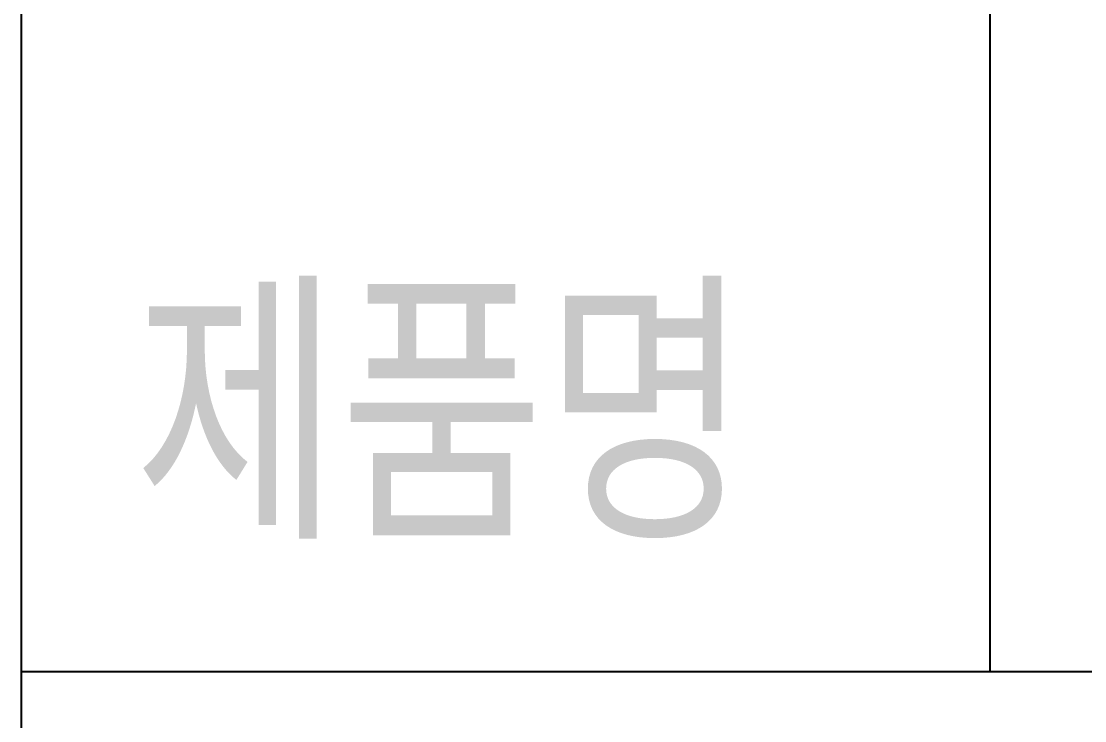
# Model space of a CAD drawing. Extents: x -3383 to -2963, y -4299 to -3705.
# Drawn here: x -3348.61 to -3326.65, y -3779.44 to -3765 of the extents above; entities that cross this region are included whole.
import ezdxf

# ---------------------------------------------------------------- set-up
doc = ezdxf.new("R2010")
doc.units = 0
doc.header["$LTSCALE"] = 7
doc.layers.get('0').update_dxf_attribs({"color": 2, "linetype": 'CONTINUOUS'})
doc.layers.add('D', color=2, linetype='CONTINUOUS')
doc.styles.add('GHS', font='ROMANS.shx', dxfattribs={"bigfont": 'GHS.shx'})

msp = doc.modelspace()

# ---------------------------------------------------------------- linework, layer by layer
at = {"color": 4}
msp.add_line((-3348.612468, -3736.421113), (-3348.612468, -4285.421113), dxfattribs=at)
at = {"color": 7}
for p, q in [((-3348.612468, -3736.421113), (-3348.612468, -3792.421113)), ((-3328.612468, -3736.421113), (-3328.612468, -3778.421113)), ((-3348.612468, -3778.421113), (-3267.612468, -3778.421113))]:
    msp.add_line(p, q, dxfattribs=at)

# ---------------------------------------------------------------- texts
at = {"layer": 'D', "style": 'GHS', "width": 0.8}
msp.add_text('제품명', height=5, dxfattribs=at).set_placement((-3346.272105, -3775.691724))

doc.saveas('drawing.dxf')
